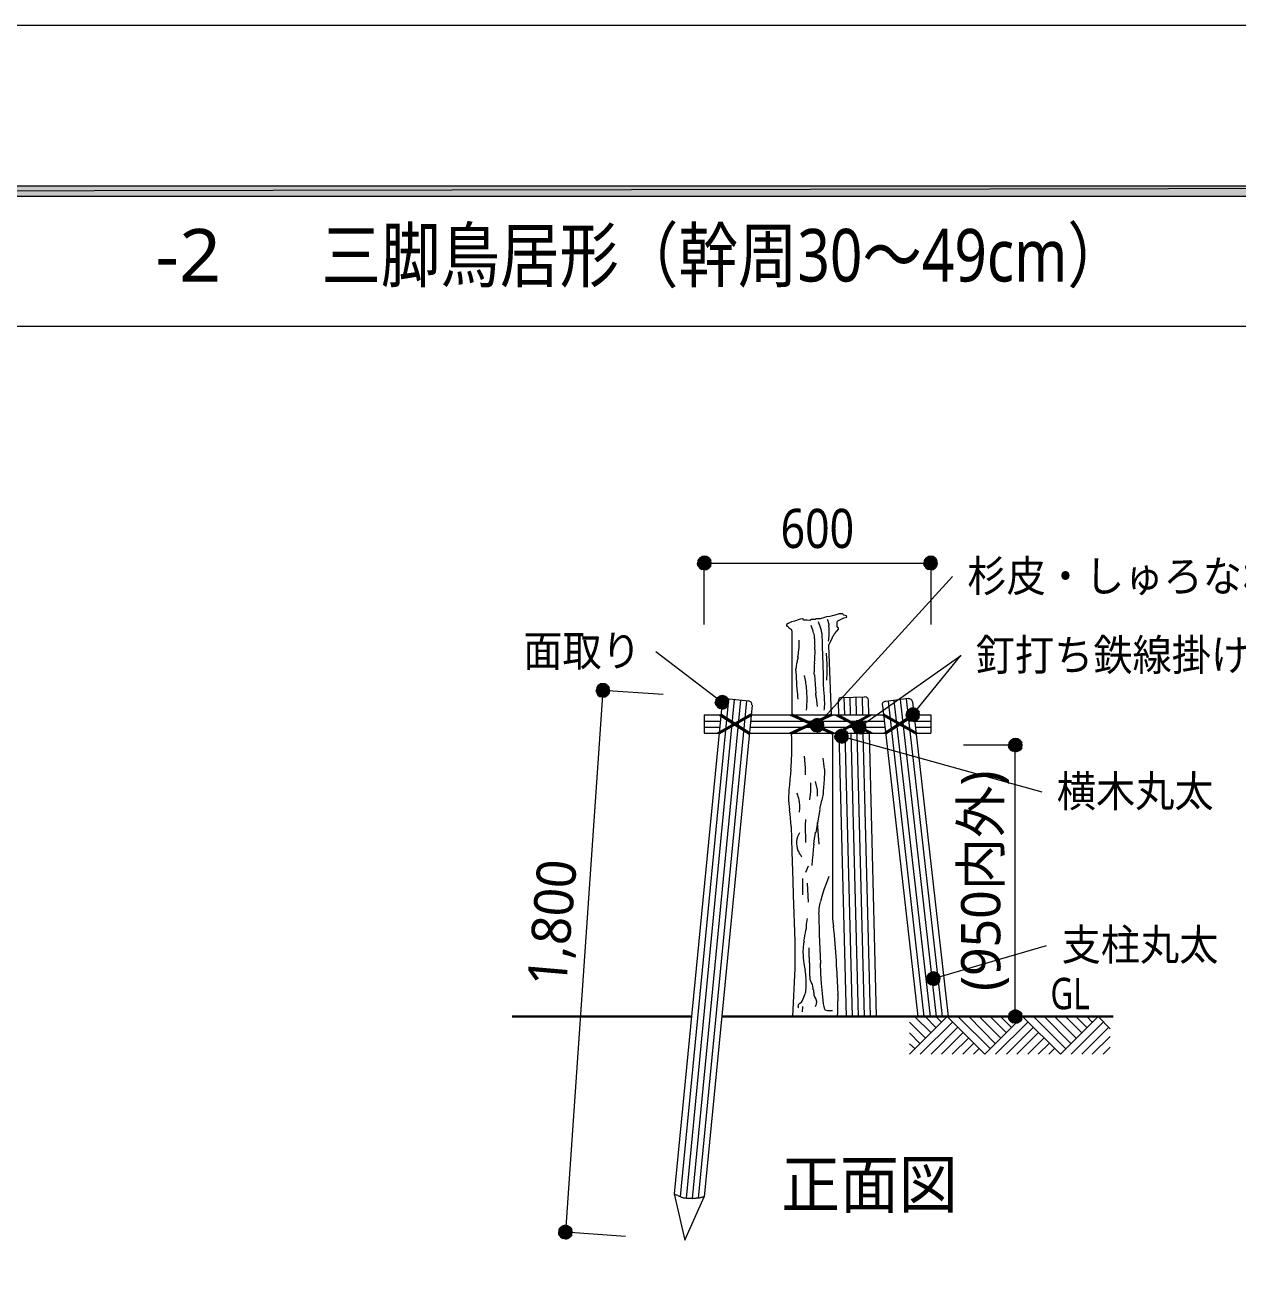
# Model space of a CAD drawing. Header units: millimetres. Extents: x 0 to 420, y 0 to 297.
# Drawn here: x 211.5 to 291.9, y 213.3 to 297 of the extents above; entities that cross this region are included whole.
import ezdxf
from ezdxf.enums import TextEntityAlignment as Align

# ---------------------------------------------------------------- set-up
doc = ezdxf.new("R2010")
doc.units = ezdxf.units.MM
doc.styles.add('kst32b', font='NotoSansJP-Variable.ttf')

msp = doc.modelspace()

# ---------------------------------------------------------------- hatches: boundary and pattern name
h = msp.add_hatch(color=7)
h.paths.add_polyline_path([(394.166, 285.623), (394.166, 286.321), (26.183, 285.623), (394.166, 285.623)])
h.paths.add_polyline_path([(394.166, 286.321), (26.183, 285.623), (26.183, 286.321), (394.166, 286.321)])
h = msp.add_hatch(color=7)
h.paths.add_polyline_path([(256.138, 261.472), (256.117, 261.303), (256.561, 261.303), (256.138, 261.472)])
h.paths.add_polyline_path([(256.117, 261.303), (256.561, 261.303), (256.138, 261.133), (256.117, 261.303)])
h.paths.add_polyline_path([(256.561, 261.303), (256.138, 261.133), (256.244, 260.985), (256.561, 261.303)])
h = msp.add_hatch(color=7)
h.paths.add_polyline_path([(256.561, 261.747), (256.392, 261.726), (256.561, 261.303), (256.561, 261.747)])
h.paths.add_polyline_path([(256.392, 261.726), (256.561, 261.303), (256.244, 261.62), (256.392, 261.726)])
h.paths.add_polyline_path([(256.561, 261.303), (256.244, 261.62), (256.138, 261.472), (256.561, 261.303)])
h = msp.add_hatch(color=7)
h.paths.add_polyline_path([(256.244, 260.985), (256.392, 260.879), (256.561, 261.303), (256.244, 260.985)])
h.paths.add_polyline_path([(256.392, 260.879), (256.561, 261.303), (256.561, 260.858), (256.392, 260.879)])
h.paths.add_polyline_path([(256.561, 261.303), (256.561, 260.858), (256.73, 260.879), (256.561, 261.303)])
for points in [[(256.73, 261.726), (256.561, 261.747), (256.561, 261.303), (256.73, 261.726)], [(271.738, 261.726), (271.568, 261.747), (271.568, 261.303), (271.738, 261.726)], [(250, 253.28), (249.83, 253.301), (249.83, 252.857), (250, 253.28)], [(257.916, 252.476), (257.746, 252.518), (257.746, 252.074), (257.916, 252.476)], [(264.202, 250.952), (264.033, 250.994), (264.033, 250.55), (264.202, 250.952)], [(270.552, 251.65), (270.383, 251.693), (270.383, 251.248), (270.552, 251.65)], [(265.832, 250.232), (265.663, 250.275), (265.663, 249.83), (265.832, 250.232)], [(267.018, 250.846), (266.827, 250.867), (266.827, 250.423), (267.018, 250.846)], [(277.347, 249.64), (277.178, 249.661), (277.178, 249.216), (277.347, 249.64)], [(271.928, 234.146), (271.759, 234.188), (271.759, 233.743), (271.928, 234.146)], [(277.347, 231.627), (277.178, 231.669), (277.178, 231.225), (277.347, 231.627)], [(247.523, 217.339), (247.354, 217.382), (247.354, 216.937), (247.523, 217.339)]]:
    msp.add_hatch(color=7).paths.add_polyline_path(points)
h = msp.add_hatch(color=7)
h.paths.add_polyline_path([(257.006, 261.303), (256.985, 261.472), (256.561, 261.303), (257.006, 261.303)])
h.paths.add_polyline_path([(256.985, 261.472), (256.561, 261.303), (256.879, 261.62), (256.985, 261.472)])
h.paths.add_polyline_path([(256.561, 261.303), (256.879, 261.62), (256.73, 261.726), (256.561, 261.303)])
h = msp.add_hatch(color=7)
h.paths.add_polyline_path([(256.73, 260.879), (256.879, 260.985), (256.561, 261.303), (256.73, 260.879)])
h.paths.add_polyline_path([(256.879, 260.985), (256.561, 261.303), (256.985, 261.133), (256.879, 260.985)])
h.paths.add_polyline_path([(256.561, 261.303), (256.985, 261.133), (257.006, 261.303), (256.561, 261.303)])
h = msp.add_hatch(color=7)
h.paths.add_polyline_path([(271.145, 261.472), (271.124, 261.303), (271.568, 261.303), (271.145, 261.472)])
h.paths.add_polyline_path([(271.124, 261.303), (271.568, 261.303), (271.145, 261.133), (271.124, 261.303)])
h.paths.add_polyline_path([(271.568, 261.303), (271.145, 261.133), (271.251, 260.985), (271.568, 261.303)])
h = msp.add_hatch(color=7)
h.paths.add_polyline_path([(271.568, 261.747), (271.399, 261.726), (271.568, 261.303), (271.568, 261.747)])
h.paths.add_polyline_path([(271.399, 261.726), (271.568, 261.303), (271.251, 261.62), (271.399, 261.726)])
h.paths.add_polyline_path([(271.568, 261.303), (271.251, 261.62), (271.145, 261.472), (271.568, 261.303)])
h = msp.add_hatch(color=7)
h.paths.add_polyline_path([(271.251, 260.985), (271.399, 260.879), (271.568, 261.303), (271.251, 260.985)])
h.paths.add_polyline_path([(271.399, 260.879), (271.568, 261.303), (271.568, 260.858), (271.399, 260.879)])
h.paths.add_polyline_path([(271.568, 261.303), (271.568, 260.858), (271.738, 260.879), (271.568, 261.303)])
h = msp.add_hatch(color=7)
h.paths.add_polyline_path([(272.013, 261.303), (271.971, 261.472), (271.568, 261.303), (272.013, 261.303)])
h.paths.add_polyline_path([(271.971, 261.472), (271.568, 261.303), (271.886, 261.62), (271.971, 261.472)])
h.paths.add_polyline_path([(271.568, 261.303), (271.886, 261.62), (271.738, 261.726), (271.568, 261.303)])
h = msp.add_hatch(color=7)
h.paths.add_polyline_path([(271.738, 260.879), (271.886, 260.985), (271.568, 261.303), (271.738, 260.879)])
h.paths.add_polyline_path([(271.886, 260.985), (271.568, 261.303), (271.971, 261.133), (271.886, 260.985)])
h.paths.add_polyline_path([(271.568, 261.303), (271.971, 261.133), (272.013, 261.303), (271.568, 261.303)])
h = msp.add_hatch(color=7)
h.paths.add_polyline_path([(249.428, 253.026), (249.386, 252.857), (249.83, 252.857), (249.428, 253.026)])
h.paths.add_polyline_path([(249.386, 252.857), (249.83, 252.857), (249.428, 252.688), (249.386, 252.857)])
h.paths.add_polyline_path([(249.83, 252.857), (249.428, 252.688), (249.513, 252.539), (249.83, 252.857)])
h = msp.add_hatch(color=7)
h.paths.add_polyline_path([(249.83, 253.301), (249.661, 253.28), (249.83, 252.857), (249.83, 253.301)])
h.paths.add_polyline_path([(249.661, 253.28), (249.83, 252.857), (249.513, 253.174), (249.661, 253.28)])
h.paths.add_polyline_path([(249.83, 252.857), (249.513, 253.174), (249.428, 253.026), (249.83, 252.857)])
h = msp.add_hatch(color=7)
h.paths.add_polyline_path([(249.513, 252.539), (249.661, 252.434), (249.83, 252.857), (249.513, 252.539)])
h.paths.add_polyline_path([(249.661, 252.434), (249.83, 252.857), (249.83, 252.412), (249.661, 252.434)])
h.paths.add_polyline_path([(249.83, 252.857), (249.83, 252.412), (250, 252.434), (249.83, 252.857)])
h = msp.add_hatch(color=7)
h.paths.add_polyline_path([(250.296, 252.857), (250.254, 253.026), (249.83, 252.857), (250.296, 252.857)])
h.paths.add_polyline_path([(250.254, 253.026), (249.83, 252.857), (250.148, 253.174), (250.254, 253.026)])
h.paths.add_polyline_path([(249.83, 252.857), (250.148, 253.174), (250, 253.28), (249.83, 252.857)])
h = msp.add_hatch(color=7)
h.paths.add_polyline_path([(250, 252.434), (250.148, 252.539), (249.83, 252.857), (250, 252.434)])
h.paths.add_polyline_path([(250.148, 252.539), (249.83, 252.857), (250.254, 252.688), (250.148, 252.539)])
h.paths.add_polyline_path([(249.83, 252.857), (250.254, 252.688), (250.296, 252.857), (249.83, 252.857)])
h = msp.add_hatch(color=7)
h.paths.add_polyline_path([(257.323, 252.243), (257.281, 252.074), (257.746, 252.074), (257.323, 252.243)])
h.paths.add_polyline_path([(257.281, 252.074), (257.746, 252.074), (257.323, 251.904), (257.281, 252.074)])
h.paths.add_polyline_path([(257.746, 252.074), (257.323, 251.904), (257.429, 251.756), (257.746, 252.074)])
h = msp.add_hatch(color=7)
h.paths.add_polyline_path([(257.746, 252.518), (257.577, 252.476), (257.746, 252.074), (257.746, 252.518)])
h.paths.add_polyline_path([(257.577, 252.476), (257.746, 252.074), (257.429, 252.391), (257.577, 252.476)])
h.paths.add_polyline_path([(257.746, 252.074), (257.429, 252.391), (257.323, 252.243), (257.746, 252.074)])
h = msp.add_hatch(color=7)
h.paths.add_polyline_path([(257.429, 251.756), (257.577, 251.65), (257.746, 252.074), (257.429, 251.756)])
h.paths.add_polyline_path([(257.577, 251.65), (257.746, 252.074), (257.746, 251.608), (257.577, 251.65)])
h.paths.add_polyline_path([(257.746, 252.074), (257.746, 251.608), (257.916, 251.65), (257.746, 252.074)])
h = msp.add_hatch(color=7)
h.paths.add_polyline_path([(258.191, 252.074), (258.149, 252.243), (257.746, 252.074), (258.191, 252.074)])
h.paths.add_polyline_path([(258.149, 252.243), (257.746, 252.074), (258.064, 252.391), (258.149, 252.243)])
h.paths.add_polyline_path([(257.746, 252.074), (258.064, 252.391), (257.916, 252.476), (257.746, 252.074)])
h = msp.add_hatch(color=7)
h.paths.add_polyline_path([(257.916, 251.65), (258.064, 251.756), (257.746, 252.074), (257.916, 251.65)])
h.paths.add_polyline_path([(258.064, 251.756), (257.746, 252.074), (258.149, 251.904), (258.064, 251.756)])
h.paths.add_polyline_path([(257.746, 252.074), (258.149, 251.904), (258.191, 252.074), (257.746, 252.074)])
h = msp.add_hatch(color=7)
h.paths.add_polyline_path([(264.033, 250.994), (263.864, 250.952), (264.033, 250.55), (264.033, 250.994)])
h.paths.add_polyline_path([(263.864, 250.952), (264.033, 250.55), (263.716, 250.867), (263.864, 250.952)])
h.paths.add_polyline_path([(264.033, 250.55), (263.716, 250.867), (263.61, 250.719), (264.033, 250.55)])
h = msp.add_hatch(color=7)
h.paths.add_polyline_path([(269.96, 251.418), (269.939, 251.248), (270.383, 251.248), (269.96, 251.418)])
h.paths.add_polyline_path([(269.939, 251.248), (270.383, 251.248), (269.96, 251.079), (269.939, 251.248)])
h.paths.add_polyline_path([(270.383, 251.248), (269.96, 251.079), (270.066, 250.931), (270.383, 251.248)])
h = msp.add_hatch(color=7)
h.paths.add_polyline_path([(270.383, 251.693), (270.214, 251.65), (270.383, 251.248), (270.383, 251.693)])
h.paths.add_polyline_path([(270.214, 251.65), (270.383, 251.248), (270.066, 251.566), (270.214, 251.65)])
h.paths.add_polyline_path([(270.383, 251.248), (270.066, 251.566), (269.96, 251.418), (270.383, 251.248)])
h = msp.add_hatch(color=7)
h.paths.add_polyline_path([(270.066, 250.931), (270.214, 250.825), (270.383, 251.248), (270.066, 250.931)])
h.paths.add_polyline_path([(270.214, 250.825), (270.383, 251.248), (270.383, 250.804), (270.214, 250.825)])
h.paths.add_polyline_path([(270.383, 251.248), (270.383, 250.804), (270.552, 250.825), (270.383, 251.248)])
h = msp.add_hatch(color=7)
h.paths.add_polyline_path([(270.828, 251.248), (270.806, 251.418), (270.383, 251.248), (270.828, 251.248)])
h.paths.add_polyline_path([(270.806, 251.418), (270.383, 251.248), (270.7, 251.566), (270.806, 251.418)])
h.paths.add_polyline_path([(270.383, 251.248), (270.7, 251.566), (270.552, 251.65), (270.383, 251.248)])
h = msp.add_hatch(color=7)
h.paths.add_polyline_path([(270.552, 250.825), (270.7, 250.931), (270.383, 251.248), (270.552, 250.825)])
h.paths.add_polyline_path([(270.7, 250.931), (270.383, 251.248), (270.806, 251.079), (270.7, 250.931)])
h.paths.add_polyline_path([(270.383, 251.248), (270.806, 251.079), (270.828, 251.248), (270.383, 251.248)])
h = msp.add_hatch(color=7)
h.paths.add_polyline_path([(263.61, 250.719), (263.589, 250.55), (264.033, 250.55), (263.61, 250.719)])
h.paths.add_polyline_path([(263.589, 250.55), (264.033, 250.55), (263.61, 250.38), (263.589, 250.55)])
h.paths.add_polyline_path([(264.033, 250.55), (263.61, 250.38), (263.716, 250.232), (264.033, 250.55)])
h = msp.add_hatch(color=7)
h.paths.add_polyline_path([(263.716, 250.232), (263.864, 250.126), (264.033, 250.55), (263.716, 250.232)])
h.paths.add_polyline_path([(263.864, 250.126), (264.033, 250.55), (264.033, 250.084), (263.864, 250.126)])
h.paths.add_polyline_path([(264.033, 250.55), (264.033, 250.084), (264.202, 250.126), (264.033, 250.55)])
h = msp.add_hatch(color=7)
h.paths.add_polyline_path([(264.478, 250.55), (264.456, 250.719), (264.033, 250.55), (264.478, 250.55)])
h.paths.add_polyline_path([(264.456, 250.719), (264.033, 250.55), (264.35, 250.867), (264.456, 250.719)])
h.paths.add_polyline_path([(264.033, 250.55), (264.35, 250.867), (264.202, 250.952), (264.033, 250.55)])
h = msp.add_hatch(color=7)
h.paths.add_polyline_path([(264.202, 250.126), (264.35, 250.232), (264.033, 250.55), (264.202, 250.126)])
h.paths.add_polyline_path([(264.35, 250.232), (264.033, 250.55), (264.456, 250.38), (264.35, 250.232)])
h.paths.add_polyline_path([(264.033, 250.55), (264.456, 250.38), (264.478, 250.55), (264.033, 250.55)])
h = msp.add_hatch(color=7)
h.paths.add_polyline_path([(265.663, 250.275), (265.494, 250.232), (265.663, 249.83), (265.663, 250.275)])
h.paths.add_polyline_path([(265.494, 250.232), (265.663, 249.83), (265.345, 250.148), (265.494, 250.232)])
h.paths.add_polyline_path([(265.663, 249.83), (265.345, 250.148), (265.239, 249.999), (265.663, 249.83)])
h = msp.add_hatch(color=7)
h.paths.add_polyline_path([(266.107, 249.83), (266.086, 249.999), (265.663, 249.83), (266.107, 249.83)])
h.paths.add_polyline_path([(266.086, 249.999), (265.663, 249.83), (265.98, 250.148), (266.086, 249.999)])
h.paths.add_polyline_path([(265.663, 249.83), (265.98, 250.148), (265.832, 250.232), (265.663, 249.83)])
h = msp.add_hatch(color=7)
h.paths.add_polyline_path([(266.425, 250.592), (266.382, 250.423), (266.827, 250.423), (266.425, 250.592)])
h.paths.add_polyline_path([(266.382, 250.423), (266.827, 250.423), (266.425, 250.254), (266.382, 250.423)])
h.paths.add_polyline_path([(266.827, 250.423), (266.425, 250.254), (266.51, 250.105), (266.827, 250.423)])
h = msp.add_hatch(color=7)
h.paths.add_polyline_path([(266.827, 250.867), (266.658, 250.846), (266.827, 250.423), (266.827, 250.867)])
h.paths.add_polyline_path([(266.658, 250.846), (266.827, 250.423), (266.51, 250.74), (266.658, 250.846)])
h.paths.add_polyline_path([(266.827, 250.423), (266.51, 250.74), (266.425, 250.592), (266.827, 250.423)])
h = msp.add_hatch(color=7)
h.paths.add_polyline_path([(266.51, 250.105), (266.658, 249.999), (266.827, 250.423), (266.51, 250.105)])
h.paths.add_polyline_path([(266.658, 249.999), (266.827, 250.423), (266.827, 249.978), (266.658, 249.999)])
h.paths.add_polyline_path([(266.827, 250.423), (266.827, 249.978), (267.018, 249.999), (266.827, 250.423)])
h = msp.add_hatch(color=7)
h.paths.add_polyline_path([(267.293, 250.423), (267.25, 250.592), (266.827, 250.423), (267.293, 250.423)])
h.paths.add_polyline_path([(267.25, 250.592), (266.827, 250.423), (267.166, 250.74), (267.25, 250.592)])
h.paths.add_polyline_path([(266.827, 250.423), (267.166, 250.74), (267.018, 250.846), (266.827, 250.423)])
h = msp.add_hatch(color=7)
h.paths.add_polyline_path([(267.018, 249.999), (267.166, 250.105), (266.827, 250.423), (267.018, 249.999)])
h.paths.add_polyline_path([(267.166, 250.105), (266.827, 250.423), (267.25, 250.254), (267.166, 250.105)])
h.paths.add_polyline_path([(266.827, 250.423), (267.25, 250.254), (267.293, 250.423), (266.827, 250.423)])
h = msp.add_hatch(color=7)
h.paths.add_polyline_path([(265.239, 249.999), (265.218, 249.83), (265.663, 249.83), (265.239, 249.999)])
h.paths.add_polyline_path([(265.218, 249.83), (265.663, 249.83), (265.239, 249.64), (265.218, 249.83)])
h.paths.add_polyline_path([(265.663, 249.83), (265.239, 249.64), (265.345, 249.513), (265.663, 249.83)])
h = msp.add_hatch(color=7)
h.paths.add_polyline_path([(265.345, 249.513), (265.494, 249.407), (265.663, 249.83), (265.345, 249.513)])
h.paths.add_polyline_path([(265.494, 249.407), (265.663, 249.83), (265.663, 249.364), (265.494, 249.407)])
h.paths.add_polyline_path([(265.663, 249.83), (265.663, 249.364), (265.832, 249.407), (265.663, 249.83)])
h = msp.add_hatch(color=7)
h.paths.add_polyline_path([(265.832, 249.407), (265.98, 249.513), (265.663, 249.83), (265.832, 249.407)])
h.paths.add_polyline_path([(265.98, 249.513), (265.663, 249.83), (266.086, 249.64), (265.98, 249.513)])
h.paths.add_polyline_path([(265.663, 249.83), (266.086, 249.64), (266.107, 249.83), (265.663, 249.83)])
h = msp.add_hatch(color=7)
h.paths.add_polyline_path([(276.754, 249.386), (276.733, 249.216), (277.178, 249.216), (276.754, 249.386)])
h.paths.add_polyline_path([(276.733, 249.216), (277.178, 249.216), (276.754, 249.047), (276.733, 249.216)])
h.paths.add_polyline_path([(277.178, 249.216), (276.754, 249.047), (276.86, 248.899), (277.178, 249.216)])
h = msp.add_hatch(color=7)
h.paths.add_polyline_path([(277.178, 249.661), (277.008, 249.64), (277.178, 249.216), (277.178, 249.661)])
h.paths.add_polyline_path([(277.008, 249.64), (277.178, 249.216), (276.86, 249.534), (277.008, 249.64)])
h.paths.add_polyline_path([(277.178, 249.216), (276.86, 249.534), (276.754, 249.386), (277.178, 249.216)])
h = msp.add_hatch(color=7)
h.paths.add_polyline_path([(277.622, 249.216), (277.601, 249.386), (277.178, 249.216), (277.622, 249.216)])
h.paths.add_polyline_path([(277.601, 249.386), (277.178, 249.216), (277.495, 249.534), (277.601, 249.386)])
h.paths.add_polyline_path([(277.178, 249.216), (277.495, 249.534), (277.347, 249.64), (277.178, 249.216)])
h = msp.add_hatch(color=7)
h.paths.add_polyline_path([(276.86, 248.899), (277.008, 248.814), (277.178, 249.216), (276.86, 248.899)])
h.paths.add_polyline_path([(277.008, 248.814), (277.178, 249.216), (277.178, 248.772), (277.008, 248.814)])
h.paths.add_polyline_path([(277.178, 249.216), (277.178, 248.772), (277.347, 248.814), (277.178, 249.216)])
h = msp.add_hatch(color=7)
h.paths.add_polyline_path([(277.347, 248.814), (277.495, 248.899), (277.178, 249.216), (277.347, 248.814)])
h.paths.add_polyline_path([(277.495, 248.899), (277.178, 249.216), (277.601, 249.047), (277.495, 248.899)])
h.paths.add_polyline_path([(277.178, 249.216), (277.601, 249.047), (277.622, 249.216), (277.178, 249.216)])
h = msp.add_hatch(color=7)
h.paths.add_polyline_path([(271.336, 233.913), (271.293, 233.743), (271.759, 233.743), (271.336, 233.913)])
h.paths.add_polyline_path([(271.293, 233.743), (271.759, 233.743), (271.336, 233.553), (271.293, 233.743)])
h.paths.add_polyline_path([(271.759, 233.743), (271.336, 233.553), (271.42, 233.426), (271.759, 233.743)])
h = msp.add_hatch(color=7)
h.paths.add_polyline_path([(271.759, 234.188), (271.568, 234.146), (271.759, 233.743), (271.759, 234.188)])
h.paths.add_polyline_path([(271.568, 234.146), (271.759, 233.743), (271.42, 234.061), (271.568, 234.146)])
h.paths.add_polyline_path([(271.759, 233.743), (271.42, 234.061), (271.336, 233.913), (271.759, 233.743)])
h = msp.add_hatch(color=7)
h.paths.add_polyline_path([(271.42, 233.426), (271.568, 233.32), (271.759, 233.743), (271.42, 233.426)])
h.paths.add_polyline_path([(271.568, 233.32), (271.759, 233.743), (271.759, 233.278), (271.568, 233.32)])
h.paths.add_polyline_path([(271.759, 233.743), (271.759, 233.278), (271.928, 233.32), (271.759, 233.743)])
h = msp.add_hatch(color=7)
h.paths.add_polyline_path([(272.203, 233.743), (272.161, 233.913), (271.759, 233.743), (272.203, 233.743)])
h.paths.add_polyline_path([(272.161, 233.913), (271.759, 233.743), (272.076, 234.061), (272.161, 233.913)])
h.paths.add_polyline_path([(271.759, 233.743), (272.076, 234.061), (271.928, 234.146), (271.759, 233.743)])
h = msp.add_hatch(color=7)
h.paths.add_polyline_path([(271.928, 233.32), (272.076, 233.426), (271.759, 233.743), (271.928, 233.32)])
h.paths.add_polyline_path([(272.076, 233.426), (271.759, 233.743), (272.161, 233.553), (272.076, 233.426)])
h.paths.add_polyline_path([(271.759, 233.743), (272.161, 233.553), (272.203, 233.743), (271.759, 233.743)])
h = msp.add_hatch(color=7)
h.paths.add_polyline_path([(276.754, 231.394), (276.733, 231.225), (277.178, 231.225), (276.754, 231.394)])
h.paths.add_polyline_path([(276.733, 231.225), (277.178, 231.225), (276.754, 231.055), (276.733, 231.225)])
h.paths.add_polyline_path([(277.178, 231.225), (276.754, 231.055), (276.86, 230.907), (277.178, 231.225)])
h = msp.add_hatch(color=7)
h.paths.add_polyline_path([(277.178, 231.669), (277.008, 231.627), (277.178, 231.225), (277.178, 231.669)])
h.paths.add_polyline_path([(277.008, 231.627), (277.178, 231.225), (276.86, 231.542), (277.008, 231.627)])
h.paths.add_polyline_path([(277.178, 231.225), (276.86, 231.542), (276.754, 231.394), (277.178, 231.225)])
h = msp.add_hatch(color=7)
h.paths.add_polyline_path([(276.86, 230.907), (277.008, 230.801), (277.178, 231.225), (276.86, 230.907)])
h.paths.add_polyline_path([(277.008, 230.801), (277.178, 231.225), (277.178, 230.78), (277.008, 230.801)])
h.paths.add_polyline_path([(277.178, 231.225), (277.178, 230.78), (277.347, 230.801), (277.178, 231.225)])
h = msp.add_hatch(color=7)
h.paths.add_polyline_path([(277.622, 231.225), (277.601, 231.394), (277.178, 231.225), (277.622, 231.225)])
h.paths.add_polyline_path([(277.601, 231.394), (277.178, 231.225), (277.495, 231.542), (277.601, 231.394)])
h.paths.add_polyline_path([(277.178, 231.225), (277.495, 231.542), (277.347, 231.627), (277.178, 231.225)])
h = msp.add_hatch(color=7)
h.paths.add_polyline_path([(277.347, 230.801), (277.495, 230.907), (277.178, 231.225), (277.347, 230.801)])
h.paths.add_polyline_path([(277.495, 230.907), (277.178, 231.225), (277.601, 231.055), (277.495, 230.907)])
h.paths.add_polyline_path([(277.178, 231.225), (277.601, 231.055), (277.622, 231.225), (277.178, 231.225)])
h = msp.add_hatch(color=7)
h.paths.add_polyline_path([(246.93, 217.106), (246.909, 216.937), (247.354, 216.937), (246.93, 217.106)])
h.paths.add_polyline_path([(246.909, 216.937), (247.354, 216.937), (246.93, 216.747), (246.909, 216.937)])
h.paths.add_polyline_path([(247.354, 216.937), (246.93, 216.747), (247.036, 216.62), (247.354, 216.937)])
h = msp.add_hatch(color=7)
h.paths.add_polyline_path([(247.354, 217.382), (247.184, 217.339), (247.354, 216.937), (247.354, 217.382)])
h.paths.add_polyline_path([(247.184, 217.339), (247.354, 216.937), (247.036, 217.255), (247.184, 217.339)])
h.paths.add_polyline_path([(247.354, 216.937), (247.036, 217.255), (246.93, 217.106), (247.354, 216.937)])
h = msp.add_hatch(color=7)
h.paths.add_polyline_path([(247.036, 216.62), (247.184, 216.514), (247.354, 216.937), (247.036, 216.62)])
h.paths.add_polyline_path([(247.184, 216.514), (247.354, 216.937), (247.354, 216.471), (247.184, 216.514)])
h.paths.add_polyline_path([(247.354, 216.937), (247.354, 216.471), (247.523, 216.514), (247.354, 216.937)])
h = msp.add_hatch(color=7)
h.paths.add_polyline_path([(247.798, 216.937), (247.777, 217.106), (247.354, 216.937), (247.798, 216.937)])
h.paths.add_polyline_path([(247.777, 217.106), (247.354, 216.937), (247.671, 217.255), (247.777, 217.106)])
h.paths.add_polyline_path([(247.354, 216.937), (247.671, 217.255), (247.523, 217.339), (247.354, 216.937)])
h = msp.add_hatch(color=7)
h.paths.add_polyline_path([(247.523, 216.514), (247.671, 216.62), (247.354, 216.937), (247.523, 216.514)])
h.paths.add_polyline_path([(247.671, 216.62), (247.354, 216.937), (247.777, 216.747), (247.671, 216.62)])
h.paths.add_polyline_path([(247.354, 216.937), (247.777, 216.747), (247.798, 216.937), (247.354, 216.937)])

# ---------------------------------------------------------------- linework, layer by layer
at = {"lineweight": 13}
for points in [[(0.191, 0), (0.191, 296.968), (420.158, 296.968), (420.158, 0)], [(277.664, 231.225), (275.167, 228.727)]]:
    msp.add_lwpolyline(points, close=True, dxfattribs=at)
at = {"lineweight": 0}
for points in [[(394.166, 285.623), (394.166, 286.321), (26.183, 285.623)], [(394.166, 286.321), (26.183, 285.623), (26.183, 286.321)], [(256.138, 261.472), (256.117, 261.303), (256.561, 261.303)], [(256.117, 261.303), (256.561, 261.303), (256.138, 261.133)], [(256.561, 261.303), (256.244, 261.62), (256.138, 261.472)], [(256.561, 261.303), (256.138, 261.133), (256.244, 260.985)], [(256.392, 261.726), (256.561, 261.303), (256.244, 261.62)], [(256.244, 260.985), (256.392, 260.879), (256.561, 261.303)], [(256.561, 261.747), (256.392, 261.726), (256.561, 261.303)], [(256.392, 260.879), (256.561, 261.303), (256.561, 260.858)], [(256.73, 261.726), (256.561, 261.747), (256.561, 261.303)], [(256.561, 261.303), (256.879, 261.62), (256.73, 261.726)], [(256.985, 261.472), (256.561, 261.303), (256.879, 261.62)], [(257.006, 261.303), (256.985, 261.472), (256.561, 261.303)], [(256.561, 261.303), (256.561, 260.858), (256.73, 260.879)], [(256.73, 260.879), (256.879, 260.985), (256.561, 261.303)], [(256.879, 260.985), (256.561, 261.303), (256.985, 261.133)], [(256.561, 261.303), (256.985, 261.133), (257.006, 261.303)], [(271.145, 261.472), (271.124, 261.303), (271.568, 261.303)], [(271.124, 261.303), (271.568, 261.303), (271.145, 261.133)], [(271.568, 261.303), (271.251, 261.62), (271.145, 261.472)], [(271.568, 261.303), (271.145, 261.133), (271.251, 260.985)], [(271.399, 261.726), (271.568, 261.303), (271.251, 261.62)], [(271.251, 260.985), (271.399, 260.879), (271.568, 261.303)], [(271.568, 261.747), (271.399, 261.726), (271.568, 261.303)], [(271.399, 260.879), (271.568, 261.303), (271.568, 260.858)], [(271.738, 261.726), (271.568, 261.747), (271.568, 261.303)], [(271.568, 261.303), (271.886, 261.62), (271.738, 261.726)], [(271.971, 261.472), (271.568, 261.303), (271.886, 261.62)], [(272.013, 261.303), (271.971, 261.472), (271.568, 261.303)], [(271.568, 261.303), (271.568, 260.858), (271.738, 260.879)], [(271.738, 260.879), (271.886, 260.985), (271.568, 261.303)], [(271.886, 260.985), (271.568, 261.303), (271.971, 261.133)], [(271.568, 261.303), (271.971, 261.133), (272.013, 261.303)], [(249.428, 253.026), (249.386, 252.857), (249.83, 252.857)], [(249.386, 252.857), (249.83, 252.857), (249.428, 252.688)], [(249.83, 252.857), (249.513, 253.174), (249.428, 253.026)], [(249.83, 252.857), (249.428, 252.688), (249.513, 252.539)], [(249.661, 253.28), (249.83, 252.857), (249.513, 253.174)], [(249.513, 252.539), (249.661, 252.434), (249.83, 252.857)], [(249.83, 253.301), (249.661, 253.28), (249.83, 252.857)], [(249.661, 252.434), (249.83, 252.857), (249.83, 252.412)], [(250, 253.28), (249.83, 253.301), (249.83, 252.857)], [(249.83, 252.857), (250.148, 253.174), (250, 253.28)], [(250.254, 253.026), (249.83, 252.857), (250.148, 253.174)], [(250.296, 252.857), (250.254, 253.026), (249.83, 252.857)], [(249.83, 252.857), (249.83, 252.412), (250, 252.434)], [(250, 252.434), (250.148, 252.539), (249.83, 252.857)], [(250.148, 252.539), (249.83, 252.857), (250.254, 252.688)], [(249.83, 252.857), (250.254, 252.688), (250.296, 252.857)], [(257.323, 252.243), (257.281, 252.074), (257.746, 252.074)], [(257.281, 252.074), (257.746, 252.074), (257.323, 251.904)], [(257.746, 252.074), (257.429, 252.391), (257.323, 252.243)], [(257.746, 252.074), (257.323, 251.904), (257.429, 251.756)], [(257.577, 252.476), (257.746, 252.074), (257.429, 252.391)], [(257.429, 251.756), (257.577, 251.65), (257.746, 252.074)], [(257.746, 252.518), (257.577, 252.476), (257.746, 252.074)], [(257.577, 251.65), (257.746, 252.074), (257.746, 251.608)], [(257.916, 252.476), (257.746, 252.518), (257.746, 252.074)], [(257.746, 252.074), (258.064, 252.391), (257.916, 252.476)], [(258.149, 252.243), (257.746, 252.074), (258.064, 252.391)], [(258.191, 252.074), (258.149, 252.243), (257.746, 252.074)], [(257.746, 252.074), (257.746, 251.608), (257.916, 251.65)], [(257.916, 251.65), (258.064, 251.756), (257.746, 252.074)], [(258.064, 251.756), (257.746, 252.074), (258.149, 251.904)], [(257.746, 252.074), (258.149, 251.904), (258.191, 252.074)], [(264.033, 250.994), (263.864, 250.952), (264.033, 250.55)], [(264.202, 250.952), (264.033, 250.994), (264.033, 250.55)], [(269.96, 251.418), (269.939, 251.248), (270.383, 251.248)], [(269.939, 251.248), (270.383, 251.248), (269.96, 251.079)], [(270.383, 251.248), (270.066, 251.566), (269.96, 251.418)], [(270.383, 251.248), (269.96, 251.079), (270.066, 250.931)], [(270.214, 251.65), (270.383, 251.248), (270.066, 251.566)], [(270.066, 250.931), (270.214, 250.825), (270.383, 251.248)], [(270.383, 251.693), (270.214, 251.65), (270.383, 251.248)], [(270.214, 250.825), (270.383, 251.248), (270.383, 250.804)], [(270.552, 251.65), (270.383, 251.693), (270.383, 251.248)], [(270.383, 251.248), (270.7, 251.566), (270.552, 251.65)], [(270.806, 251.418), (270.383, 251.248), (270.7, 251.566)], [(270.828, 251.248), (270.806, 251.418), (270.383, 251.248)], [(270.383, 251.248), (270.383, 250.804), (270.552, 250.825)], [(270.552, 250.825), (270.7, 250.931), (270.383, 251.248)], [(270.7, 250.931), (270.383, 251.248), (270.806, 251.079)], [(270.383, 251.248), (270.806, 251.079), (270.828, 251.248)], [(263.61, 250.719), (263.589, 250.55), (264.033, 250.55)], [(263.589, 250.55), (264.033, 250.55), (263.61, 250.38)], [(264.033, 250.55), (263.716, 250.867), (263.61, 250.719)], [(264.033, 250.55), (263.61, 250.38), (263.716, 250.232)], [(263.864, 250.952), (264.033, 250.55), (263.716, 250.867)], [(263.716, 250.232), (263.864, 250.126), (264.033, 250.55)], [(263.864, 250.126), (264.033, 250.55), (264.033, 250.084)], [(264.033, 250.55), (264.35, 250.867), (264.202, 250.952)], [(264.456, 250.719), (264.033, 250.55), (264.35, 250.867)], [(264.478, 250.55), (264.456, 250.719), (264.033, 250.55)], [(264.033, 250.55), (264.033, 250.084), (264.202, 250.126)], [(264.202, 250.126), (264.35, 250.232), (264.033, 250.55)], [(264.35, 250.232), (264.033, 250.55), (264.456, 250.38)], [(264.033, 250.55), (264.456, 250.38), (264.478, 250.55)], [(265.494, 250.232), (265.663, 249.83), (265.345, 250.148)], [(265.663, 250.275), (265.494, 250.232), (265.663, 249.83)], [(265.832, 250.232), (265.663, 250.275), (265.663, 249.83)], [(265.663, 249.83), (265.98, 250.148), (265.832, 250.232)], [(266.425, 250.592), (266.382, 250.423), (266.827, 250.423)], [(266.382, 250.423), (266.827, 250.423), (266.425, 250.254)], [(266.827, 250.423), (266.51, 250.74), (266.425, 250.592)], [(266.827, 250.423), (266.425, 250.254), (266.51, 250.105)], [(266.658, 250.846), (266.827, 250.423), (266.51, 250.74)], [(266.51, 250.105), (266.658, 249.999), (266.827, 250.423)], [(266.827, 250.867), (266.658, 250.846), (266.827, 250.423)], [(266.658, 249.999), (266.827, 250.423), (266.827, 249.978)], [(267.018, 250.846), (266.827, 250.867), (266.827, 250.423)], [(266.827, 250.423), (267.166, 250.74), (267.018, 250.846)], [(267.25, 250.592), (266.827, 250.423), (267.166, 250.74)], [(267.293, 250.423), (267.25, 250.592), (266.827, 250.423)], [(266.827, 250.423), (266.827, 249.978), (267.018, 249.999)], [(267.018, 249.999), (267.166, 250.105), (266.827, 250.423)], [(267.166, 250.105), (266.827, 250.423), (267.25, 250.254)], [(266.827, 250.423), (267.25, 250.254), (267.293, 250.423)], [(265.239, 249.999), (265.218, 249.83), (265.663, 249.83)], [(265.218, 249.83), (265.663, 249.83), (265.239, 249.64)], [(265.663, 249.83), (265.345, 250.148), (265.239, 249.999)], [(265.663, 249.83), (265.239, 249.64), (265.345, 249.513)], [(265.345, 249.513), (265.494, 249.407), (265.663, 249.83)], [(265.494, 249.407), (265.663, 249.83), (265.663, 249.364)], [(266.086, 249.999), (265.663, 249.83), (265.98, 250.148)], [(266.107, 249.83), (266.086, 249.999), (265.663, 249.83)], [(265.663, 249.83), (265.663, 249.364), (265.832, 249.407)], [(265.832, 249.407), (265.98, 249.513), (265.663, 249.83)], [(265.98, 249.513), (265.663, 249.83), (266.086, 249.64)], [(265.663, 249.83), (266.086, 249.64), (266.107, 249.83)], [(276.754, 249.386), (276.733, 249.216), (277.178, 249.216)], [(277.178, 249.216), (276.86, 249.534), (276.754, 249.386)], [(277.008, 249.64), (277.178, 249.216), (276.86, 249.534)], [(277.178, 249.661), (277.008, 249.64), (277.178, 249.216)], [(277.347, 249.64), (277.178, 249.661), (277.178, 249.216)], [(277.178, 249.216), (277.495, 249.534), (277.347, 249.64)], [(277.601, 249.386), (277.178, 249.216), (277.495, 249.534)], [(277.622, 249.216), (277.601, 249.386), (277.178, 249.216)], [(276.733, 249.216), (277.178, 249.216), (276.754, 249.047)], [(277.178, 249.216), (276.754, 249.047), (276.86, 248.899)], [(276.86, 248.899), (277.008, 248.814), (277.178, 249.216)], [(277.008, 248.814), (277.178, 249.216), (277.178, 248.772)], [(277.178, 249.216), (277.178, 248.772), (277.347, 248.814)], [(277.347, 248.814), (277.495, 248.899), (277.178, 249.216)], [(277.495, 248.899), (277.178, 249.216), (277.601, 249.047)], [(277.178, 249.216), (277.601, 249.047), (277.622, 249.216)], [(271.336, 233.913), (271.293, 233.743), (271.759, 233.743)], [(271.293, 233.743), (271.759, 233.743), (271.336, 233.553)], [(271.759, 233.743), (271.42, 234.061), (271.336, 233.913)], [(271.759, 233.743), (271.336, 233.553), (271.42, 233.426)], [(271.568, 234.146), (271.759, 233.743), (271.42, 234.061)], [(271.42, 233.426), (271.568, 233.32), (271.759, 233.743)], [(271.759, 234.188), (271.568, 234.146), (271.759, 233.743)], [(271.568, 233.32), (271.759, 233.743), (271.759, 233.278)], [(271.928, 234.146), (271.759, 234.188), (271.759, 233.743)], [(271.759, 233.743), (272.076, 234.061), (271.928, 234.146)], [(272.161, 233.913), (271.759, 233.743), (272.076, 234.061)], [(272.203, 233.743), (272.161, 233.913), (271.759, 233.743)], [(271.759, 233.743), (271.759, 233.278), (271.928, 233.32)], [(271.928, 233.32), (272.076, 233.426), (271.759, 233.743)], [(272.076, 233.426), (271.759, 233.743), (272.161, 233.553)], [(271.759, 233.743), (272.161, 233.553), (272.203, 233.743)], [(276.754, 231.394), (276.733, 231.225), (277.178, 231.225)], [(276.733, 231.225), (277.178, 231.225), (276.754, 231.055)], [(277.178, 231.225), (276.86, 231.542), (276.754, 231.394)], [(277.178, 231.225), (276.754, 231.055), (276.86, 230.907)], [(277.008, 231.627), (277.178, 231.225), (276.86, 231.542)], [(276.86, 230.907), (277.008, 230.801), (277.178, 231.225)], [(277.178, 231.669), (277.008, 231.627), (277.178, 231.225)], [(277.008, 230.801), (277.178, 231.225), (277.178, 230.78)], [(277.347, 231.627), (277.178, 231.669), (277.178, 231.225)], [(277.178, 231.225), (277.495, 231.542), (277.347, 231.627)], [(277.601, 231.394), (277.178, 231.225), (277.495, 231.542)], [(277.622, 231.225), (277.601, 231.394), (277.178, 231.225)], [(277.178, 231.225), (277.178, 230.78), (277.347, 230.801)], [(277.347, 230.801), (277.495, 230.907), (277.178, 231.225)], [(277.495, 230.907), (277.178, 231.225), (277.601, 231.055)], [(277.178, 231.225), (277.601, 231.055), (277.622, 231.225)], [(246.93, 217.106), (246.909, 216.937), (247.354, 216.937)], [(246.909, 216.937), (247.354, 216.937), (246.93, 216.747)], [(247.354, 216.937), (247.036, 217.255), (246.93, 217.106)], [(247.354, 216.937), (246.93, 216.747), (247.036, 216.62)], [(247.184, 217.339), (247.354, 216.937), (247.036, 217.255)], [(247.036, 216.62), (247.184, 216.514), (247.354, 216.937)], [(247.354, 217.382), (247.184, 217.339), (247.354, 216.937)], [(247.184, 216.514), (247.354, 216.937), (247.354, 216.471)], [(247.523, 217.339), (247.354, 217.382), (247.354, 216.937)], [(247.354, 216.937), (247.671, 217.255), (247.523, 217.339)], [(247.777, 217.106), (247.354, 216.937), (247.671, 217.255)], [(247.798, 216.937), (247.777, 217.106), (247.354, 216.937)], [(247.354, 216.937), (247.354, 216.471), (247.523, 216.514)], [(247.523, 216.514), (247.671, 216.62), (247.354, 216.937)], [(247.671, 216.62), (247.354, 216.937), (247.777, 216.747)], [(247.354, 216.937), (247.777, 216.747), (247.798, 216.937)]]:
    msp.add_lwpolyline(points, close=True, dxfattribs=at)
at = {"lineweight": 13}
for points in [[(394.166, 276.987), (26.183, 276.987)], [(256.561, 257.217), (256.561, 261.303), (271.568, 261.303), (271.568, 257.217)], [(264.033, 250.55), (273.008, 260.413)], [(264.986, 251.227), (264.816, 255.863), (265.07, 256.371), (265.07, 256.413), (265.134, 256.476), (265.176, 256.582), (265.239, 256.646), (265.303, 256.73), (265.324, 256.794), (265.366, 256.815), (265.451, 256.921), (265.451, 257.006), (265.409, 257.027), (265.366, 257.09), (265.366, 257.408), (265.388, 257.429), (265.409, 257.471), (265.811, 257.662), (266.002, 257.704), (265.98, 257.789), (265.811, 257.852), (265.726, 257.937), (265.494, 257.937), (265.155, 257.831), (265.028, 257.81), (264.88, 257.746), (264.668, 257.725), (264.52, 257.683), (264.245, 257.598), (263.948, 257.598), (263.906, 257.556), (263.673, 257.556), (263.567, 257.492), (263.377, 257.514), (263.144, 257.514), (263.144, 257.556), (263.08, 257.598), (262.911, 257.577), (262.551, 257.45), (262.34, 257.408), (262.128, 257.281), (262.001, 257.217), (262.001, 257.175), (262.043, 257.112), (262.107, 257.112), (262.128, 257.069), (262.149, 257.027), (262.191, 257.006), (262.191, 256.984), (262.319, 256.921), (262.361, 256.773), (262.361, 251.227)], [(263.811, 256.641), (263.773, 256.774), (263.732, 256.906), (263.687, 257.036), (263.637, 257.166)], [(264.307, 256.889), (264.27, 257.02), (264.23, 257.151), (264.185, 257.279), (264.138, 257.407)], [(264.35, 256.628), (264.346, 256.694), (264.338, 256.758), (264.327, 256.823), (264.312, 256.886)], [(264.804, 257.359), (264.789, 257.407), (264.773, 257.455), (264.756, 257.502), (264.738, 257.549)], [(264.815, 257.258), (264.813, 257.282), (264.809, 257.307), (264.804, 257.331), (264.798, 257.354)], [(264.832, 256.856), (264.83, 256.927), (264.828, 256.998), (264.826, 257.069), (264.824, 257.141)], [(264.828, 256.538), (264.833, 256.617), (264.836, 256.697), (264.837, 256.776), (264.837, 256.856)], [(264.835, 257.143), (264.834, 257.172), (264.833, 257.201), (264.831, 257.23), (264.829, 257.259)], [(262.835, 255.535), (262.842, 255.697), (262.846, 255.859), (262.848, 256.022), (262.846, 256.184)], [(263.883, 256.326), (263.877, 256.404), (263.867, 256.481), (263.853, 256.557), (263.835, 256.633)], [(263.902, 255.759), (263.896, 255.904), (263.891, 256.048), (263.884, 256.193), (263.877, 256.338)], [(264.35, 256.625), (264.372, 255.926), (264.372, 255.736), (264.414, 254.614), (264.414, 254.381), (264.435, 254.042), (264.435, 253.386)], [(264.795, 256.114), (264.809, 256.221), (264.822, 256.328), (264.833, 256.435), (264.842, 256.543)], [(253.344, 255.439), (257.746, 252.074)], [(262.772, 255.09), (262.789, 255.197), (262.803, 255.304), (262.813, 255.411), (262.821, 255.519)], [(263.865, 254.658), (263.882, 254.878), (263.895, 255.098), (263.903, 255.318), (263.906, 255.538)], [(263.885, 255.536), (263.885, 255.588), (263.884, 255.64), (263.883, 255.692), (263.882, 255.745)], [(264.675, 255.093), (264.67, 255.153), (264.664, 255.212), (264.658, 255.271), (264.651, 255.33)], [(262.667, 254.488), (262.655, 254.435), (262.646, 254.38), (262.639, 254.325), (262.636, 254.27)], [(262.668, 254.498), (262.705, 254.648), (262.738, 254.798), (262.769, 254.949), (262.797, 255.101)], [(263.86, 254.665), (263.85, 254.52), (263.844, 254.374), (263.843, 254.229), (263.846, 254.084)], [(264.693, 254.857), (264.689, 254.916), (264.685, 254.975), (264.68, 255.034), (264.675, 255.093)], [(264.71, 254.19), (264.71, 254.357), (264.707, 254.524), (264.702, 254.69), (264.693, 254.857)], [(266.827, 250.423), (273.558, 255.164), (273.579, 255.164)], [(270.383, 251.248), (273.558, 255.164)], [(262.615, 254.285), (262.615, 254.258), (262.615, 254.232), (262.615, 254.205), (262.616, 254.179)], [(262.636, 254.148), (262.678, 253.323)], [(263.283, 253.425), (263.265, 253.531), (263.246, 253.636), (263.224, 253.741), (263.201, 253.846)], [(263.826, 254.094), (263.828, 254.05), (263.831, 254.006), (263.833, 253.963), (263.836, 253.919)], [(263.864, 253.894), (263.948, 252.645)], [(264.679, 253.524), (264.691, 253.69), (264.7, 253.857), (264.707, 254.023), (264.71, 254.19)], [(253.831, 252.582), (249.83, 252.857), (247.354, 216.937), (251.333, 216.662)], [(262.67, 253.343), (262.676, 253.239), (262.683, 253.135), (262.691, 253.031), (262.7, 252.928)], [(262.699, 252.924), (262.714, 252.763), (262.731, 252.602), (262.749, 252.44), (262.768, 252.279)], [(263.34, 253), (263.328, 253.106), (263.315, 253.213), (263.3, 253.319), (263.283, 253.425)], [(263.377, 252.275), (263.375, 252.456), (263.368, 252.638), (263.356, 252.819), (263.34, 253)], [(264.438, 253.404), (264.443, 253.276), (264.45, 253.147), (264.459, 253.019), (264.47, 252.892)], [(264.547, 252.003), (264.534, 252.223), (264.519, 252.443), (264.501, 252.663), (264.482, 252.883)], [(257.746, 252.074), (254.571, 219.477)], [(258.17, 252.264), (254.953, 219.287)], [(258.551, 252.243), (255.355, 219.181)], [(258.953, 252.201), (255.757, 219.16)], [(259.355, 252.158), (256.159, 219.181)], [(259.736, 251.883), (256.561, 219.265)], [(257.992, 252.306), (257.896, 252.296), (257.814, 252.251), (257.755, 252.179), (257.726, 252.087)], [(259.503, 252.137), (258, 252.285)], [(259.714, 251.892), (259.704, 251.988), (259.66, 252.07), (259.588, 252.129), (259.495, 252.157)], [(263.34, 251.55), (263.356, 251.731), (263.368, 251.912), (263.375, 252.093), (263.377, 252.275)], [(263.937, 252.661), (263.942, 252.593), (263.948, 252.526), (263.953, 252.458), (263.96, 252.391)], [(263.97, 252.391), (264.033, 251.778)], [(264.515, 251.539), (264.523, 251.63), (264.53, 251.722), (264.537, 251.814), (264.543, 251.906)], [(264.539, 251.904), (264.541, 251.93), (264.541, 251.956), (264.541, 251.982), (264.54, 252.009)], [(265.667, 252.391), (265.573, 252.37), (265.497, 252.316), (265.447, 252.237), (265.43, 252.142)], [(265.472, 251.206), (265.451, 252.137)], [(265.684, 252.391), (267.187, 252.434)], [(265.875, 251.227), (265.832, 252.391)], [(266.255, 251.227), (266.234, 252.391)], [(266.658, 251.227), (266.637, 252.412)], [(267.06, 251.227), (267.039, 252.412)], [(267.441, 252.196), (267.419, 252.291), (267.365, 252.367), (267.286, 252.417), (267.191, 252.434)], [(267.462, 251.227), (267.441, 252.201)], [(268.567, 252.136), (268.475, 252.106), (268.404, 252.045), (268.361, 251.963), (268.353, 251.866)], [(268.372, 251.862), (270.722, 231.225)], [(270.087, 252.307), (268.584, 252.116)], [(268.753, 252.137), (271.124, 231.225)], [(269.134, 252.18), (271.526, 231.225)], [(269.536, 252.243), (271.928, 231.225)], [(269.939, 252.285), (272.33, 231.225)], [(270.36, 252.091), (270.331, 252.183), (270.27, 252.254), (270.187, 252.297), (270.091, 252.305)], [(270.362, 252.095), (272.732, 231.225)], [(256.561, 251.227), (256.561, 250.021)], [(256.561, 251.227), (257.662, 251.227)], [(259.673, 251.291), (257.408, 250.021)], [(257.535, 251.227), (259.546, 249.957)], [(259.779, 251.227), (257.535, 249.957)], [(259.673, 251.227), (257.535, 250.021)], [(257.662, 251.291), (259.652, 250.021)], [(257.662, 251.227), (259.546, 250.021)], [(259.673, 251.227), (268.436, 251.227)], [(264.986, 251.291), (262.213, 250.021)], [(262.213, 251.227), (265.07, 249.957)], [(264.986, 251.227), (262.34, 250.021)], [(262.361, 251.291), (265.218, 250.021)], [(265.134, 251.227), (262.361, 249.957)], [(262.361, 251.227), (265.07, 250.021)], [(265.218, 251.227), (267.504, 250.021)], [(267.462, 251.227), (265.282, 250.021)], [(265.303, 251.227), (267.653, 250.021)], [(267.589, 251.227), (265.366, 250.021)], [(265.472, 251.227), (267.737, 250.021)], [(267.674, 251.227), (265.494, 250.021)], [(268.33, 251.227), (270.595, 249.957)], [(268.436, 251.291), (270.722, 250.021)], [(268.436, 251.227), (270.595, 250.021)], [(270.446, 251.291), (268.478, 250.021)], [(270.573, 251.227), (268.584, 249.957)], [(270.446, 251.227), (268.584, 250.021)], [(270.446, 251.227), (271.568, 251.227)], [(271.568, 251.227), (271.568, 250.021)], [(256.561, 250.825), (257.62, 250.825)], [(256.561, 250.423), (257.577, 250.423)], [(259.588, 250.423), (268.541, 250.423)], [(259.63, 250.825), (268.499, 250.825)], [(270.51, 250.825), (271.568, 250.825)], [(270.552, 250.423), (271.568, 250.423)], [(256.561, 250.021), (257.535, 250.021)], [(259.546, 250.021), (268.584, 250.021)], [(262.349, 248.201), (262.358, 248.659), (262.361, 249.118), (262.358, 249.576), (262.349, 250.034)], [(265.07, 250.021), (265.07, 243.247), (265.07, 238.379)], [(265.98, 231.204), (265.494, 250.021)], [(265.663, 249.83), (278.934, 246.126)], [(266.382, 231.225), (265.896, 250.021)], [(266.785, 231.225), (266.298, 250.021)], [(267.187, 231.225), (266.7, 250.021)], [(267.589, 231.225), (267.102, 250.021)], [(267.97, 231.225), (267.504, 250.021)], [(270.595, 250.021), (271.568, 250.021)], [(263.186, 248.497), (263.25, 247.713), (263.25, 247.248)], [(277.178, 231.225), (277.178, 249.216), (273.748, 249.216)], [(262.308, 247.639), (262.317, 247.78), (262.325, 247.922), (262.332, 248.064), (262.336, 248.206)], [(264.53, 247.622), (264.512, 247.81), (264.49, 247.997), (264.464, 248.184), (264.435, 248.37)], [(262.189, 246.248), (262.228, 246.595), (262.263, 246.942), (262.294, 247.29), (262.322, 247.637)], [(263.906, 246.824), (264.033, 246.253), (264.033, 245.83)], [(264.466, 246.171), (264.487, 246.426), (264.506, 246.682), (264.523, 246.937), (264.54, 247.192)], [(264.557, 247.204), (264.561, 247.312), (264.562, 247.42), (264.559, 247.529), (264.552, 247.637)], [(262.176, 246.242), (262.164, 246.125), (262.156, 246.008), (262.151, 245.89), (262.149, 245.772)], [(262.804, 245.754), (262.783, 245.826), (262.76, 245.897), (262.734, 245.968), (262.706, 246.038)], [(263.61, 246.719), (263.61, 246.147), (263.546, 245.597)], [(264.367, 245.586), (264.393, 245.688), (264.418, 245.791), (264.442, 245.894), (264.464, 245.997)], [(264.446, 245.985), (264.455, 246.03), (264.462, 246.074), (264.468, 246.119), (264.472, 246.164)], [(262.149, 245.771), (262.153, 245.559), (262.165, 245.347), (262.184, 245.136), (262.211, 244.926)], [(262.866, 245.46), (262.854, 245.534), (262.84, 245.608), (262.823, 245.681), (262.804, 245.754)], [(262.89, 245.121), (262.888, 245.206), (262.884, 245.29), (262.876, 245.375), (262.866, 245.46)], [(264.236, 245.162), (264.227, 245.119), (264.218, 245.075), (264.21, 245.032), (264.201, 244.988)], [(264.34, 245.58), (264.312, 245.473), (264.286, 245.366), (264.261, 245.258), (264.237, 245.15)], [(262.313, 243.832), (262.299, 244.106), (262.279, 244.381), (262.25, 244.655), (262.214, 244.927)], [(262.866, 244.782), (262.876, 244.866), (262.884, 244.951), (262.888, 245.036), (262.89, 245.121)], [(264.223, 244.962), (263.948, 243.438)], [(262.319, 243.819), (262.361, 242.147), (262.424, 240.221), (262.446, 239.268), (262.573, 236.22)], [(263.271, 244.284), (263.25, 243.925), (263.271, 242.761)], [(264.054, 244.094), (264.16, 242.655)], [(262.683, 242.842), (262.679, 242.689), (262.692, 242.538), (262.722, 242.388), (262.769, 242.243)], [(262.869, 243.419), (262.798, 243.283), (262.743, 243.141), (262.705, 242.994), (262.683, 242.842)], [(263.816, 242.646), (263.78, 242.296), (263.748, 241.945), (263.72, 241.595), (263.695, 241.243)], [(263.919, 243.448), (263.884, 243.244), (263.852, 243.041), (263.824, 242.836), (263.8, 242.631)], [(262.769, 242.243), (262.793, 242.185), (262.819, 242.129), (262.848, 242.075), (262.88, 242.021)], [(262.88, 242.021), (262.913, 241.969), (262.95, 241.919), (262.988, 241.871), (263.029, 241.824)], [(263.44, 241.194), (263.271, 240.771)], [(263.08, 240.39), (263.08, 239.289)], [(264.814, 240.503), (264.656, 240.096), (264.51, 239.685), (264.378, 239.27), (264.259, 238.85)], [(263.377, 240.072), (263.44, 238.802)], [(264.244, 238.833), (264.197, 238.629), (264.164, 238.422), (264.144, 238.214), (264.139, 238.005)], [(263.329, 237.218), (263.345, 237.343), (263.361, 237.469), (263.377, 237.594), (263.392, 237.719)], [(264.16, 237.998), (264.181, 236.664), (264.266, 234.738)], [(265.049, 238.39), (265.053, 238.085), (265.066, 237.781), (265.088, 237.478), (265.119, 237.175)], [(263.168, 236.222), (263.201, 236.407), (263.233, 236.592), (263.263, 236.777), (263.293, 236.963)], [(263.309, 236.95), (263.319, 237.015), (263.329, 237.08), (263.338, 237.145), (263.347, 237.21)], [(265.314, 234.924), (265.279, 235.491), (265.236, 236.058), (265.184, 236.624), (265.124, 237.189)], [(262.581, 234.428), (262.591, 234.878), (262.594, 235.328), (262.588, 235.778), (262.574, 236.228)], [(263.172, 236.224), (263.158, 236.141), (263.144, 236.059), (263.132, 235.976), (263.12, 235.893)], [(271.759, 233.743), (279.252, 235.945)], [(263.124, 235.894), (263.113, 235.795), (263.106, 235.696), (263.102, 235.596), (263.102, 235.496)], [(263.104, 235.494), (263.11, 235.305), (263.12, 235.116), (263.133, 234.928), (263.151, 234.739)], [(263.49, 235.773), (263.487, 235.623), (263.485, 235.473), (263.483, 235.323), (263.483, 235.172)], [(263.504, 235.172), (263.504, 235.074), (263.506, 234.976), (263.508, 234.878), (263.511, 234.78)], [(262.424, 231.225), (262.594, 234.421)], [(263.166, 234.748), (263.18, 234.629), (263.197, 234.51), (263.218, 234.392), (263.242, 234.275)], [(263.314, 233.805), (263.3, 233.922), (263.283, 234.04), (263.262, 234.157), (263.239, 234.273)], [(263.525, 234.781), (263.546, 233.892)], [(264.238, 234.755), (264.274, 234.084), (264.318, 233.414), (264.371, 232.744), (264.432, 232.075)], [(265.335, 234.494), (265.33, 234.6), (265.325, 234.705), (265.32, 234.81), (265.314, 234.915)], [(265.43, 232.685), (265.345, 234.484)], [(263.313, 233.437), (263.312, 233.525), (263.309, 233.613), (263.303, 233.701), (263.296, 233.789)], [(263.296, 233.03), (263.303, 233.132), (263.309, 233.233), (263.312, 233.335), (263.313, 233.437)], [(263.548, 233.904), (263.55, 233.87), (263.553, 233.837), (263.556, 233.804), (263.56, 233.771)], [(263.551, 233.764), (263.562, 233.703), (263.58, 233.643), (263.604, 233.586), (263.634, 233.531)], [(263.756, 233.241), (263.735, 233.318), (263.709, 233.392), (263.676, 233.463), (263.637, 233.532)], [(263.073, 232.298), (263.12, 232.401), (263.164, 232.506), (263.204, 232.613), (263.239, 232.721)], [(263.246, 232.719), (263.268, 232.796), (263.285, 232.873), (263.299, 232.952), (263.308, 233.031)], [(263.779, 233.003), (263.778, 233.064), (263.773, 233.124), (263.765, 233.184), (263.753, 233.243)], [(263.8, 233.006), (263.801, 232.935), (263.806, 232.865), (263.814, 232.794), (263.825, 232.724)], [(263.812, 232.721), (263.827, 232.656), (263.849, 232.593), (263.877, 232.533), (263.911, 232.476)], [(265.43, 232.272), (265.429, 232.379), (265.428, 232.486), (265.425, 232.593), (265.421, 232.7)], [(262.884, 232.102), (262.842, 232.07), (262.807, 232.031), (262.782, 231.985), (262.767, 231.935)], [(262.772, 231.882), (262.777, 231.86), (262.783, 231.838), (262.789, 231.816), (262.797, 231.795)], [(262.786, 231.933), (262.785, 231.923), (262.784, 231.912), (262.785, 231.901), (262.786, 231.891)], [(262.886, 232.094), (262.944, 232.134), (262.996, 232.182), (263.04, 232.237), (263.076, 232.298)], [(263.08, 231.902), (263.038, 231.542)], [(264.021, 232.232), (264.005, 232.298), (263.982, 232.363), (263.953, 232.424), (263.919, 232.483)], [(263.934, 231.899), (263.957, 231.947), (263.976, 231.997), (263.993, 232.047), (264.007, 232.099)], [(264.004, 232.105), (264.01, 232.132), (264.012, 232.16), (264.011, 232.188), (264.007, 232.216)], [(264.441, 232.077), (264.455, 231.979), (264.477, 231.882), (264.508, 231.787), (264.548, 231.696)], [(265.4, 231.241), (265.404, 231.499), (265.407, 231.757), (265.408, 232.015), (265.409, 232.272)], [(264.548, 231.69), (264.558, 231.674), (264.572, 231.662), (264.588, 231.653), (264.606, 231.649)], [(264.609, 231.647), (264.72, 231.636), (264.83, 231.629), (264.941, 231.627), (265.052, 231.628)], [(270.171, 228.727), (272.669, 231.225)], [(270.489, 231.225), (271.589, 230.145)], [(271.209, 231.225), (271.928, 230.484)], [(271.907, 231.225), (272.288, 230.844)], [(272.669, 231.225), (275.167, 228.727)], [(273.368, 231.225), (275.527, 229.087)], [(274.087, 231.225), (275.865, 229.425)], [(274.786, 231.225), (276.225, 229.785)], [(275.505, 231.225), (276.585, 230.145)], [(276.204, 231.225), (276.945, 230.484)], [(277.664, 231.225), (280.162, 228.727)], [(278.384, 231.225), (280.522, 229.087)], [(279.082, 231.225), (280.882, 229.425)], [(279.781, 231.225), (281.22, 229.785)], [(280.162, 228.727), (282.66, 231.225)], [(280.501, 231.225), (281.58, 230.145)], [(281.199, 231.225), (281.94, 230.484)], [(281.919, 231.225), (282.279, 230.844)], [(282.66, 231.225), (283.464, 230.42)], [(270.171, 230.844), (271.23, 229.785)], [(270.171, 230.145), (270.87, 229.425)], [(270.87, 228.727), (273.029, 230.865)], [(271.589, 228.727), (273.368, 230.526)], [(272.288, 228.727), (273.727, 230.166)], [(275.865, 228.727), (278.024, 230.865)], [(276.585, 228.727), (278.384, 230.526)], [(277.283, 228.727), (278.723, 230.166)], [(280.882, 228.727), (283.02, 230.865)], [(281.58, 228.727), (283.379, 230.526)], [(270.171, 229.425), (270.531, 229.087)], [(272.987, 228.727), (274.087, 229.806)], [(273.706, 228.727), (274.426, 229.468)], [(278.003, 228.727), (279.082, 229.806)], [(278.702, 228.727), (279.442, 229.468)], [(282.279, 228.727), (283.464, 229.912)], [(274.405, 228.727), (274.786, 229.108)], [(279.4, 228.727), (279.781, 229.108)], [(282.998, 228.727), (283.464, 229.193)], [(254.567, 219.476), (254.604, 219.454), (254.641, 219.432), (254.678, 219.411), (254.715, 219.391)], [(254.571, 219.477), (255.27, 216.387), (256.561, 219.265)], [(254.713, 219.407), (254.733, 219.397), (254.753, 219.388), (254.773, 219.379), (254.793, 219.371)], [(254.799, 219.356), (254.848, 219.338), (254.896, 219.32), (254.946, 219.302), (254.995, 219.284)], [(254.98, 219.268), (255.001, 219.261), (255.022, 219.254), (255.043, 219.247), (255.065, 219.24)], [(255.063, 219.24), (255.116, 219.224), (255.17, 219.208), (255.224, 219.194), (255.278, 219.18)], [(255.295, 219.205), (255.321, 219.199), (255.347, 219.194), (255.373, 219.19), (255.4, 219.186)], [(256.109, 219.206), (256.116, 219.206), (256.122, 219.207), (256.128, 219.208), (256.135, 219.208)], [(256.131, 219.198), (256.169, 219.202), (256.207, 219.206), (256.245, 219.211), (256.284, 219.215)], [(256.296, 219.228), (256.321, 219.231), (256.347, 219.236), (256.372, 219.241), (256.397, 219.247)], [(256.379, 219.243), (256.42, 219.254), (256.46, 219.266), (256.499, 219.279), (256.539, 219.292)], [(255.392, 219.189), (255.427, 219.185), (255.463, 219.183), (255.499, 219.181), (255.535, 219.181)], [(255.535, 219.181), (255.604, 219.181), (255.673, 219.183), (255.741, 219.185), (255.81, 219.189)], [(255.807, 219.166), (255.861, 219.169), (255.914, 219.172), (255.968, 219.176), (256.021, 219.179)], [(256.026, 219.191), (256.047, 219.192), (256.069, 219.194), (256.09, 219.196), (256.112, 219.197)]]:
    msp.add_lwpolyline(points, dxfattribs=at)
at = {"lineweight": 30}
for points in [[(243.819, 231.225), (255.714, 231.225)], [(257.725, 231.225), (283.654, 231.225)]]:
    msp.add_lwpolyline(points, dxfattribs=at)

# ---------------------------------------------------------------- texts
at = {"style": 'kst32b'}
for s, height, p, p2 in [('三脚鳥居形（幹周30～49cm）', 3.49081, (231.182, 279.971), (284.566, 279.971)), ('-2', 3.4908, (220.176, 279.971), (224.539, 279.971)), ('600', 2.5989, (261.62, 262.297), (266.493, 262.297)), ('杉皮・しゅろなわ掛け結束', 2.07913, (274.003, 259.397), (305.189, 259.397)), ('面取り', 2.0791, (244.56, 254.445), (252.356, 254.445)), ('釘打ち鉄線掛け又はボルト締め', 2.07913, (274.553, 254.169), (310.938, 254.169)), ('(950内外)', 2.5989, (276.183, 232.918), (276.183, 247.537)), ('横木丸太', 2.0791, (279.929, 245.131), (290.325, 245.131)), ('1,800', 2.5989, (247.396, 233.151), (248.119, 241.515)), ('支柱丸太', 2.0791, (280.247, 234.95), (290.642, 234.95)), ('GL', 2.0791, (279.506, 231.712), (282.105, 231.712)), ('正面図', 3.1187, (261.662, 218.546), (273.357, 218.546))]:
    msp.add_text(s, height=height, dxfattribs=at).set_placement(p, p2, align=Align.FIT)

doc.saveas('drawing.dxf')
